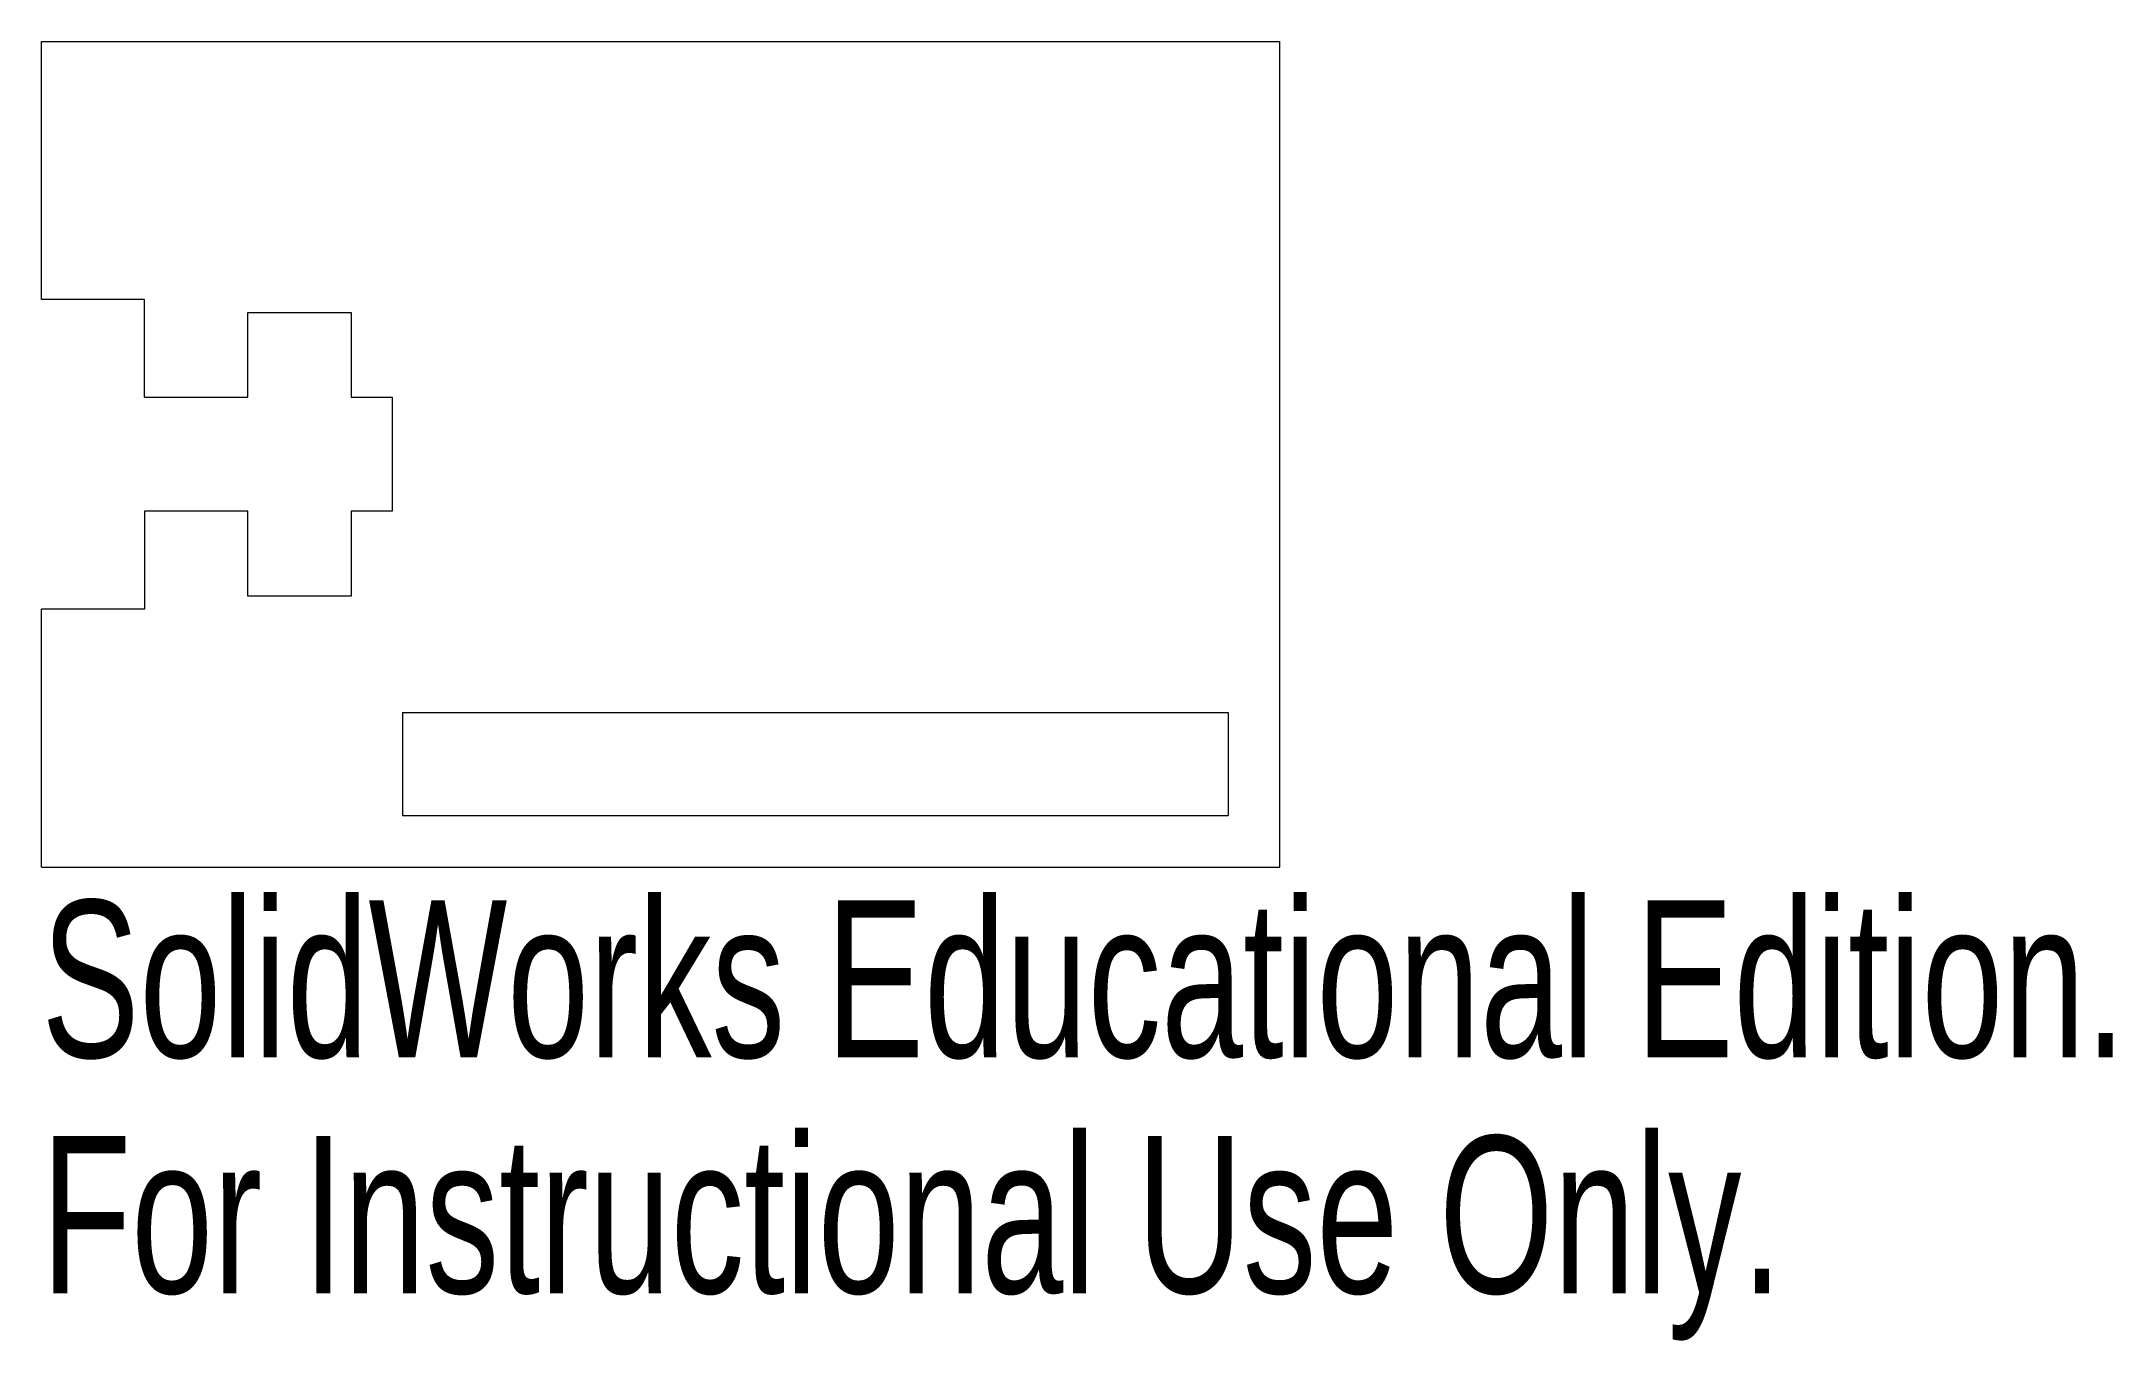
# Model space of a CAD drawing. Header units: inches. Extents: x 0 to 2.51, y -0.57 to 1.
import ezdxf

# ---------------------------------------------------------------- set-up
doc = ezdxf.new("R2010")
doc.units = ezdxf.units.IN
doc.header["$MEASUREMENT"] = 0
doc.styles.add('SLDTEXTSTYLE0', font='TXT', dxfattribs={"width": 0.7})

msp = doc.modelspace()

# ---------------------------------------------------------------- linework, layer by layer
at = {"color": 7, "linetype": 'Continuous', "lineweight": 15}
for p, q in [((0, 1), (1.5, 1)), ((0, 0.6875), (0, 1)), ((1.5, 0), (1.5, 1)), ((0.125, 0.6875), (0, 0.6875)), ((0.125, 0.569), (0.125, 0.6875)), ((0.25, 0.569), (0.25, 0.671875)), ((0.25, 0.671875), (0.375, 0.671875)), ((0.375, 0.671875), (0.375, 0.569)), ((0.125, 0.569), (0.25, 0.569)), ((0.375, 0.569), (0.425, 0.569)), ((0.425, 0.569), (0.425, 0.431)), ((0.125, 0.431), (0.125, 0.3125)), ((0.25, 0.431), (0.125, 0.431)), ((0.25, 0.328125), (0.25, 0.431)), ((0.425, 0.431), (0.375, 0.431)), ((0.375, 0.431), (0.375, 0.328125)), ((0.375, 0.328125), (0.25, 0.328125)), ((0.125, 0.3125), (0, 0.3125)), ((0, 0), (0, 0.3125)), ((0.4375, 0.1875), (1.4375, 0.1875)), ((0.4375, 0.1875), (0.4375, 0.0625)), ((1.4375, 0.1875), (1.4375, 0.0625)), ((0.4375, 0.0625), (1.4375, 0.0625)), ((0, 0), (1.5, 0))]:
    msp.add_line(p, q, dxfattribs=at)

# ---------------------------------------------------------------- texts
at = {"color": 7, "linetype": 'Continuous', "char_height": 0.1903, "attachment_point": 1, "style": 'SLDTEXTSTYLE0'}
for s, insert in [('SolidWorks Educational Edition.', (0, -0.04014)), ('For Instructional Use Only.', (0, -0.32559))]:
    msp.add_mtext(s, dxfattribs=dict(at, insert=insert))

doc.saveas('drawing.dxf')
